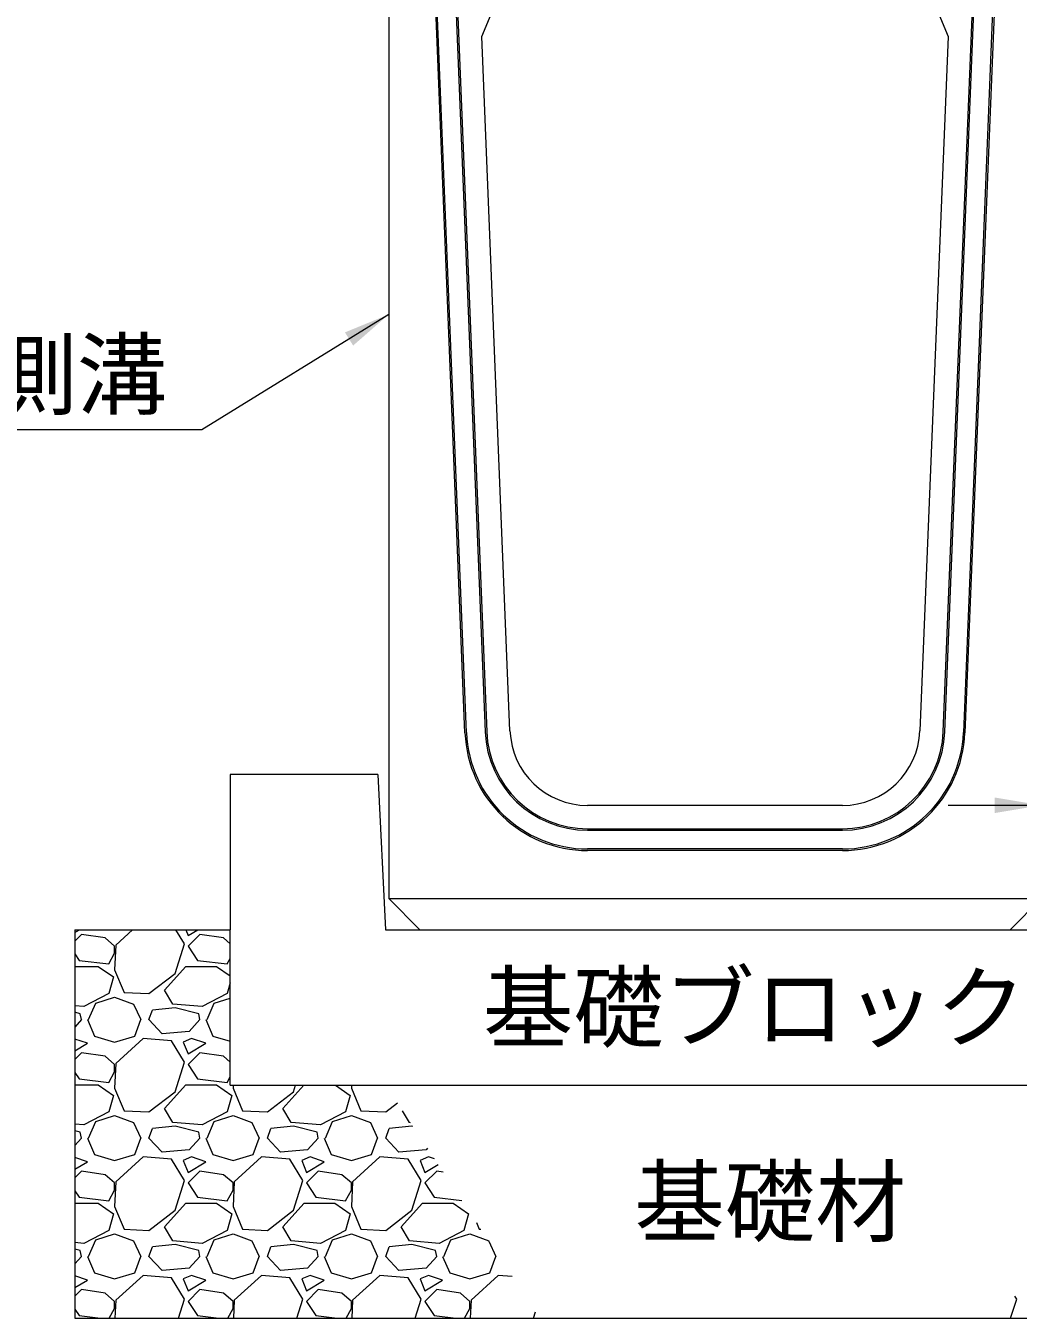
# Model space of a CAD drawing. Units: millimetres at full size; details may follow other scales. Extents: x 187207 to 255567, y 882048 to 905686.
# Drawn here: x 210516 to 211155, y 889940 to 890772 of the extents above; entities that cross this region are included whole.
import ezdxf
from ezdxf.enums import TextEntityAlignment as Align

# ---------------------------------------------------------------- set-up
doc = ezdxf.new("R2010")
doc.units = ezdxf.units.MM
doc.header["$LTSCALE"] = 20
for name, color, linetype, lineweight in [('基礎ブロック', 2, 'Continuous', 13), ('基礎材', 7, 'Continuous', 15), ('寸法線', 7, 'Continuous', 13), ('引出線', 4, 'Continuous', 13), ('箱型U字側溝', 2, 'Continuous', 9), ('ﾊｯﾁﾝｸﾞ', 7, 'Continuous', 5)]:
    doc.layers.add(name, color=color, linetype=linetype, lineweight=lineweight)
doc.layers.add('文字', color=7, linetype='Continuous')
doc.styles.add('ＭＳ ゴシック', font='')
doc.styles.get('ＭＳ ゴシック').set_extended_font_data('MS Gothic')

# ---------------------------------------------------------------- blocks, each defined once
blk = doc.blocks.new('filled_arrow')
at = {"color": 0, "linetype": 'Continuous', "lineweight": -2}
blk.add_solid([(7.5, 1.25), (0, 0), (7.5, -1.25)], dxfattribs=at)

msp = doc.modelspace()

# ---------------------------------------------------------------- linework, layer by layer
at = {"layer": '基礎ブロック'}
for p, q in [((210742.37, 890290.37), (210647.37, 890290.37)), ((210647.37, 890290.37), (210647.37, 890190.37)), ((210742.37, 890290.37), (210747.37, 890190.37)), ((210647.37, 890090.37), (210647.37, 890190.37)), ((210747.37, 890190.37), (211242.37, 890190.37)), ((210647.37, 890090.37), (211342.37, 890090.37))]:
    msp.add_line(p, q, dxfattribs=at)
at = {"layer": '基礎材'}
for p, q in [((210547.37, 890190.37), (210547.37, 889940.37)), ((210547.37, 890190.37), (210647.37, 890190.37)), ((210547.37, 889940.37), (211442.37, 889940.37))]:
    msp.add_line(p, q, dxfattribs=at)
at = {"layer": '寸法線'}
msp.add_line((211109.37, 890270.48), (211299.37, 890270.48), dxfattribs=at)
at = {"layer": '引出線'}
msp.add_lwpolyline([(210749.37, 890586.37), (210629.16, 890512.09), (210289.16, 890512.09)], dxfattribs=at)
at = {"layer": '箱型U字側溝'}
for p, q in [((210790.73, 890830.37), (210811.45, 890317.71)), ((211141.06, 890831.37), (211120.29, 890317.18)), ((210877.39, 890255.37), (211041.35, 890255.37)), ((210877.39, 890254.37), (211041.35, 890254.37)), ((211041.35, 890242.37), (210877.39, 890242.37)), ((211041.35, 890241.37), (210877.39, 890241.37)), ((210749.37, 890210.37), (211169.37, 890210.37))]:
    msp.add_line(p, q, dxfattribs=at)
at = {"layer": '箱型U字側溝', "lineweight": 13}
for p, q in [((210827.43, 890318.35), (210809.37, 890765.37)), ((211041.35, 890270.37), (210877.39, 890270.37))]:
    msp.add_line(p, q, dxfattribs=at)
msp.add_lwpolyline([(210809.37, 890765.37), (210836.37, 890830.37), (210834.37, 890870.37), (210798.37, 890890.37), (210794.37, 890965.37), (210752.37, 890965.37), (210749.37, 890962.37), (210749.37, 890210.37), (210769.37, 890190.37), (211149.37, 890190.37), (211169.37, 890210.37), (211169.37, 890962.37), (211166.37, 890965.37), (211124.37, 890965.37), (211120.37, 890890.37), (211084.37, 890870.37), (211082.37, 890830.37), (211109.37, 890765.37), (211091.31, 890318.35)], dxfattribs=at)
at = {"layer": '箱型U字側溝'}
for points in [[(210798.46, 890317.18), (210777.68, 890831.37), (210791.69, 890831.37), (210812.45, 890317.75)], [(210799.46, 890317.22), (210778.72, 890830.37), (210790.73, 890830.37)], [(211106.3, 890317.75), (211127.05, 890831.37), (211141.06, 890831.37)], [(211107.3, 890317.71), (211128.01, 890830.37), (211140.02, 890830.37), (211119.29, 890317.22)]]:
    msp.add_lwpolyline(points, dxfattribs=at)
for centre, radius, start, end in [((210877.39, 890320.37), 79, 182.31372, 270), ((210877.39, 890320.37), 78, 182.31372, 270), ((210877.39, 890320.37), 66, 182.31372, 270), ((210877.39, 890320.37), 65, 182.31372, 270), ((211041.35, 890320.37), 65, 270, 357.68628), ((211041.35, 890320.37), 66, 270, 357.68628), ((211041.35, 890320.37), 78, 270, 357.68628), ((211041.35, 890320.37), 79, 270, 357.68628)]:
    msp.add_arc(centre, radius, start, end, dxfattribs=at)
at = {"layer": '箱型U字側溝', "lineweight": 13}
for centre, start, end in [((210877.39, 890320.37), 182.31372, 270), ((211041.35, 890320.37), 270, 357.68628)]:
    msp.add_arc(centre, 50, start, end, dxfattribs=at)
at = {"layer": 'ﾊｯﾁﾝｸﾞ'}
for p, q in [((210547.35, 890188.61), (210550.28, 890190.37)), ((210551.65, 890187.39), (210547.35, 890183.08)), ((210566.89, 890185.1), (210551.65, 890187.39)), ((210584.53, 890190.37), (210573.75, 890180.53)), ((210617.95, 890181.29), (210612.4, 890190.37)), ((210618.74, 890190.37), (210620.23, 890186.62)), ((210620.23, 890186.62), (210626.48, 890190.37)), ((210627.85, 890187.39), (210620.23, 890179.77)), ((210643.09, 890185.1), (210627.85, 890187.39)), ((210572.99, 890179.77), (210566.89, 890185.1)), ((210573.75, 890180.53), (210572.99, 890164.53)), ((210572.99, 890175.19), (210572.99, 890179.77)), ((210611.85, 890162.24), (210617.95, 890181.29)), ((210620.23, 890179.77), (210626.33, 890170.62)), ((210647.35, 890181.38), (210643.09, 890185.1)), ((210547.35, 890174.79), (210550.13, 890170.62)), ((210550.13, 890170.62), (210569.18, 890168.34)), ((210569.18, 890168.34), (210572.99, 890175.19)), ((210626.33, 890170.62), (210645.38, 890168.34)), ((210645.38, 890168.34), (210647.35, 890171.88)), ((210547.35, 890166.81), (210562.32, 890166.81)), ((210562.32, 890166.81), (210572.23, 890159.95)), ((210572.99, 890164.53), (210579.09, 890150.05)), ((210595.09, 890149.29), (210611.85, 890162.24)), ((210604.99, 890151.57), (210618.71, 890166.81)), ((210618.71, 890166.81), (210638.52, 890166.81)), ((210638.52, 890166.81), (210647.35, 890160.7)), ((210572.23, 890159.95), (210569.18, 890149.29)), ((210647.35, 890156.18), (210645.38, 890149.29)), ((210569.18, 890149.29), (210553.18, 890140.9)), ((210560.8, 890143.19), (210572.99, 890147)), ((210572.99, 890147), (210585.18, 890142.43)), ((210579.09, 890150.05), (210595.09, 890149.29)), ((210610.33, 890142.43), (210604.99, 890151.57)), ((210645.38, 890149.29), (210629.38, 890140.9)), ((210637, 890143.19), (210647.35, 890146.42)), ((210553.18, 890140.9), (210547.35, 890141.37)), ((210550.89, 890136.33), (210547.35, 890137.22)), ((210551.65, 890132.52), (210550.89, 890136.33)), ((210556.23, 890132.52), (210560.8, 890143.19)), ((210585.18, 890142.43), (210589.75, 890132.52)), ((210595.09, 890132.52), (210597.37, 890138.62)), ((210611.85, 890140.14), (210597.37, 890138.62)), ((210629.38, 890140.9), (210610.33, 890142.43)), ((210627.09, 890136.33), (210611.85, 890140.14)), ((210627.85, 890132.52), (210627.09, 890136.33)), ((210632.43, 890132.52), (210637, 890143.19)), ((210551.65, 890132.52), (210547.36, 890127.75)), ((210555.46, 890132.52), (210560.04, 890121.85)), ((210585.94, 890121.85), (210589.75, 890132.52)), ((210603.47, 890123.38), (210595.09, 890132.52)), ((210627.85, 890132.52), (210621, 890124.9)), ((210631.66, 890132.52), (210636.24, 890121.85)), ((210555.46, 890117.28), (210547.36, 890119.98)), ((210560.04, 890121.85), (210572.99, 890118.04)), ((210572.99, 890118.04), (210585.94, 890121.85)), ((210591.28, 890120.33), (210573.75, 890104.33)), ((210609.57, 890118.81), (210591.28, 890120.33)), ((210621, 890124.9), (210603.47, 890123.38)), ((210622.52, 890120.33), (210617.19, 890118.04)), ((210631.66, 890117.28), (210622.52, 890120.33)), ((210636.24, 890121.85), (210647.35, 890118.59)), ((210547.36, 890112.42), (210555.46, 890117.28)), ((210551.65, 890111.19), (210547.36, 890106.89)), ((210566.89, 890108.9), (210551.65, 890111.19)), ((210617.95, 890105.09), (210609.57, 890118.81)), ((210617.19, 890118.04), (210620.23, 890110.42)), ((210620.23, 890110.42), (210631.66, 890117.28)), ((210627.85, 890111.19), (210620.23, 890103.57)), ((210643.09, 890108.9), (210627.85, 890111.19)), ((210572.99, 890103.57), (210566.89, 890108.9)), ((210573.75, 890104.33), (210572.99, 890088.33)), ((210572.99, 890098.99), (210572.99, 890103.57)), ((210611.85, 890086.04), (210617.95, 890105.09)), ((210620.23, 890103.57), (210626.33, 890094.42)), ((210647.35, 890105.18), (210643.09, 890108.9)), ((210547.36, 890098.58), (210550.13, 890094.42)), ((210550.13, 890094.42), (210569.18, 890092.14)), ((210569.18, 890092.14), (210572.99, 890098.99)), ((210626.33, 890094.42), (210645.38, 890092.14)), ((210645.38, 890092.14), (210647.35, 890095.68)), ((210547.36, 890090.61), (210562.32, 890090.61)), ((210562.32, 890090.61), (210572.23, 890083.75)), ((210572.99, 890088.33), (210579.09, 890073.85)), ((210595.09, 890073.09), (210611.85, 890086.04)), ((210604.99, 890075.37), (210618.71, 890090.61)), ((210618.71, 890090.61), (210638.52, 890090.61)), ((210638.52, 890090.61), (210648.43, 890083.75)), ((210649.29, 890090.37), (210649.19, 890088.33)), ((210649.19, 890088.33), (210655.29, 890073.85)), ((210671.29, 890073.09), (210688.05, 890086.04)), ((210681.19, 890075.37), (210694.69, 890090.37)), ((210688.05, 890086.04), (210689.44, 890090.37)), ((210715.07, 890090.37), (210724.63, 890083.75)), ((210725.49, 890090.37), (210725.39, 890088.33)), ((210725.39, 890088.33), (210731.49, 890073.85)), ((210572.23, 890083.75), (210569.18, 890073.09)), ((210648.43, 890083.75), (210645.38, 890073.09)), ((210724.63, 890083.75), (210721.58, 890073.09)), ((210747.49, 890073.09), (210754.96, 890078.86)), ((210569.18, 890073.09), (210553.18, 890064.7)), ((210560.8, 890066.99), (210572.99, 890070.8)), ((210572.99, 890070.8), (210585.18, 890066.23)), ((210579.09, 890073.85), (210595.09, 890073.09)), ((210610.33, 890066.23), (210604.99, 890075.37)), ((210645.38, 890073.09), (210629.38, 890064.7)), ((210637, 890066.99), (210649.19, 890070.8)), ((210649.19, 890070.8), (210661.38, 890066.23)), ((210655.29, 890073.85), (210671.29, 890073.09)), ((210686.53, 890066.23), (210681.19, 890075.37)), ((210721.58, 890073.09), (210705.58, 890064.7)), ((210713.2, 890066.99), (210725.39, 890070.8)), ((210725.39, 890070.8), (210737.58, 890066.23)), ((210731.49, 890073.85), (210747.49, 890073.09)), ((210762.73, 890066.23), (210758.28, 890073.85)), ((210553.18, 890064.7), (210547.36, 890065.17)), ((210556.23, 890056.32), (210560.8, 890066.99)), ((210585.18, 890066.23), (210589.75, 890056.32)), ((210595.09, 890056.32), (210597.37, 890062.42)), ((210611.85, 890063.94), (210597.37, 890062.42)), ((210629.38, 890064.7), (210610.33, 890066.23)), ((210627.09, 890060.13), (210611.85, 890063.94)), ((210632.43, 890056.32), (210637, 890066.99)), ((210661.38, 890066.23), (210665.95, 890056.32)), ((210671.29, 890056.32), (210673.57, 890062.42)), ((210688.05, 890063.94), (210673.57, 890062.42)), ((210705.58, 890064.7), (210686.53, 890066.23)), ((210703.29, 890060.13), (210688.05, 890063.94)), ((210708.63, 890056.32), (210713.2, 890066.99)), ((210737.58, 890066.23), (210742.15, 890056.32)), ((210747.49, 890056.32), (210749.77, 890062.42)), ((210764.25, 890063.94), (210749.77, 890062.42)), ((210763.36, 890066.18), (210762.73, 890066.23)), ((210764.96, 890063.77), (210764.25, 890063.94)), ((210550.89, 890060.13), (210547.36, 890061.01)), ((210551.65, 890056.32), (210547.36, 890051.55)), ((210551.65, 890056.32), (210550.89, 890060.13)), ((210555.46, 890056.32), (210560.04, 890045.65)), ((210585.94, 890045.65), (210589.75, 890056.32)), ((210603.47, 890047.18), (210595.09, 890056.32)), ((210627.85, 890056.32), (210621, 890048.7)), ((210627.85, 890056.32), (210627.09, 890060.13)), ((210631.66, 890056.32), (210636.24, 890045.65)), ((210662.14, 890045.65), (210665.95, 890056.32)), ((210679.67, 890047.18), (210671.29, 890056.32)), ((210704.05, 890056.32), (210697.2, 890048.7)), ((210704.05, 890056.32), (210703.29, 890060.13)), ((210707.86, 890056.32), (210712.44, 890045.65)), ((210738.34, 890045.65), (210742.15, 890056.32)), ((210755.87, 890047.18), (210747.49, 890056.32)), ((210560.04, 890045.65), (210572.99, 890041.84)), ((210572.99, 890041.84), (210585.94, 890045.65)), ((210621, 890048.7), (210603.47, 890047.18)), ((210636.24, 890045.65), (210649.19, 890041.84)), ((210649.19, 890041.84), (210662.14, 890045.65)), ((210697.2, 890048.7), (210679.67, 890047.18)), ((210712.44, 890045.65), (210725.39, 890041.84)), ((210725.39, 890041.84), (210738.34, 890045.65)), ((210773.4, 890048.7), (210755.87, 890047.18)), ((210774.28, 890049.68), (210773.4, 890048.7)), ((210555.46, 890041.08), (210547.36, 890043.78)), ((210547.36, 890036.22), (210555.46, 890041.08)), ((210591.28, 890044.13), (210573.75, 890028.13)), ((210609.57, 890042.61), (210591.28, 890044.13)), ((210617.95, 890028.89), (210609.57, 890042.61)), ((210622.52, 890044.13), (210617.19, 890041.84)), ((210617.19, 890041.84), (210620.23, 890034.22)), ((210620.23, 890034.22), (210631.66, 890041.08)), ((210631.66, 890041.08), (210622.52, 890044.13)), ((210667.48, 890044.13), (210649.95, 890028.13)), ((210685.77, 890042.61), (210667.48, 890044.13)), ((210694.15, 890028.89), (210685.77, 890042.61)), ((210698.72, 890044.13), (210693.39, 890041.84)), ((210693.39, 890041.84), (210696.43, 890034.22)), ((210696.43, 890034.22), (210707.86, 890041.08)), ((210707.86, 890041.08), (210698.72, 890044.13)), ((210743.68, 890044.13), (210726.15, 890028.13)), ((210761.97, 890042.61), (210743.68, 890044.13)), ((210770.35, 890028.89), (210761.97, 890042.61)), ((210774.92, 890044.13), (210769.59, 890041.84)), ((210769.59, 890041.84), (210772.63, 890034.22)), ((210772.63, 890034.22), (210781.13, 890039.32)), ((210778.81, 890042.83), (210774.92, 890044.13)), ((210551.65, 890034.99), (210547.37, 890030.7)), ((210566.89, 890032.7), (210551.65, 890034.99)), ((210572.99, 890027.37), (210566.89, 890032.7)), ((210573.75, 890028.13), (210572.99, 890012.13)), ((210611.85, 890009.84), (210617.95, 890028.89)), ((210627.85, 890034.99), (210620.23, 890027.37)), ((210643.09, 890032.7), (210627.85, 890034.99)), ((210649.19, 890027.37), (210643.09, 890032.7)), ((210649.95, 890028.13), (210649.19, 890012.13)), ((210688.05, 890009.84), (210694.15, 890028.89)), ((210704.05, 890034.99), (210696.43, 890027.37)), ((210719.29, 890032.7), (210704.05, 890034.99)), ((210725.39, 890027.37), (210719.29, 890032.7)), ((210726.15, 890028.13), (210725.39, 890012.13)), ((210764.25, 890009.84), (210770.35, 890028.89)), ((210780.25, 890034.99), (210772.63, 890027.37)), ((210784.41, 890034.36), (210780.25, 890034.99)), ((210547.37, 890022.37), (210550.13, 890018.22)), ((210569.18, 890015.94), (210572.99, 890022.79)), ((210572.99, 890022.79), (210572.99, 890027.37)), ((210620.23, 890027.37), (210626.33, 890018.22)), ((210645.38, 890015.94), (210649.19, 890022.79)), ((210649.19, 890022.79), (210649.19, 890027.37)), ((210696.43, 890027.37), (210702.53, 890018.22)), ((210721.58, 890015.94), (210725.39, 890022.79)), ((210725.39, 890022.79), (210725.39, 890027.37)), ((210772.63, 890027.37), (210778.73, 890018.22)), ((210547.37, 890014.41), (210562.32, 890014.41)), ((210550.13, 890018.22), (210569.18, 890015.94)), ((210562.32, 890014.41), (210572.23, 890007.55)), ((210572.99, 890012.13), (210579.09, 889997.65)), ((210604.99, 889999.17), (210618.71, 890014.41)), ((210618.71, 890014.41), (210638.52, 890014.41)), ((210626.33, 890018.22), (210645.38, 890015.94)), ((210638.52, 890014.41), (210648.43, 890007.55)), ((210649.19, 890012.13), (210655.29, 889997.65)), ((210681.19, 889999.17), (210694.91, 890014.41)), ((210694.91, 890014.41), (210714.72, 890014.41)), ((210702.53, 890018.22), (210721.58, 890015.94)), ((210714.72, 890014.41), (210724.63, 890007.55)), ((210725.39, 890012.13), (210731.49, 889997.65)), ((210757.39, 889999.17), (210771.11, 890014.41)), ((210771.11, 890014.41), (210790.92, 890014.41)), ((210778.73, 890018.22), (210796.51, 890016.09)), ((210790.92, 890014.41), (210800.83, 890007.55)), ((210572.23, 890007.55), (210569.18, 889996.89)), ((210595.09, 889996.89), (210611.85, 890009.84)), ((210648.43, 890007.55), (210645.38, 889996.89)), ((210671.29, 889996.89), (210688.05, 890009.84)), ((210724.63, 890007.55), (210721.58, 889996.89)), ((210747.49, 889996.89), (210764.25, 890009.84)), ((210800.83, 890007.55), (210797.78, 889996.89)), ((210569.18, 889996.89), (210553.18, 889988.5)), ((210560.8, 889990.79), (210572.99, 889994.6)), ((210572.99, 889994.6), (210585.18, 889990.03)), ((210579.09, 889997.65), (210595.09, 889996.89)), ((210610.33, 889990.03), (210604.99, 889999.17)), ((210645.38, 889996.89), (210629.38, 889988.5)), ((210637, 889990.79), (210649.19, 889994.6)), ((210649.19, 889994.6), (210661.38, 889990.03)), ((210655.29, 889997.65), (210671.29, 889996.89)), ((210686.53, 889990.03), (210681.19, 889999.17)), ((210721.58, 889996.89), (210705.58, 889988.5)), ((210713.2, 889990.79), (210725.39, 889994.6)), ((210725.39, 889994.6), (210737.58, 889990.03)), ((210731.49, 889997.65), (210747.49, 889996.89)), ((210762.73, 889990.03), (210757.39, 889999.17)), ((210797.78, 889996.89), (210781.78, 889988.5)), ((210789.4, 889990.79), (210801.59, 889994.6)), ((210801.59, 889994.6), (210813.74, 889990.04)), ((210805.89, 890001.9), (210807.69, 889997.65)), ((210807.69, 889997.65), (210808.74, 889997.6)), ((210553.18, 889988.5), (210547.37, 889988.97)), ((210556.23, 889980.12), (210560.8, 889990.79)), ((210585.18, 889990.03), (210589.75, 889980.12)), ((210611.85, 889987.74), (210597.37, 889986.22)), ((210629.38, 889988.5), (210610.33, 889990.03)), ((210627.09, 889983.93), (210611.85, 889987.74)), ((210632.43, 889980.12), (210637, 889990.79)), ((210661.38, 889990.03), (210665.95, 889980.12)), ((210688.05, 889987.74), (210673.57, 889986.22)), ((210705.58, 889988.5), (210686.53, 889990.03)), ((210703.29, 889983.93), (210688.05, 889987.74)), ((210708.63, 889980.12), (210713.2, 889990.79)), ((210737.58, 889990.03), (210742.15, 889980.12)), ((210764.25, 889987.74), (210749.77, 889986.22)), ((210781.78, 889988.5), (210762.73, 889990.03)), ((210779.49, 889983.93), (210764.25, 889987.74)), ((210784.83, 889980.12), (210789.4, 889990.79)), ((210813.85, 889989.88), (210818.35, 889980.12)), ((210550.89, 889983.93), (210547.37, 889984.81)), ((210551.65, 889980.12), (210547.37, 889975.36)), ((210551.65, 889980.12), (210550.89, 889983.93)), ((210555.46, 889980.12), (210560.04, 889969.45)), ((210585.94, 889969.45), (210589.75, 889980.12)), ((210595.09, 889980.12), (210597.37, 889986.22)), ((210603.47, 889970.98), (210595.09, 889980.12)), ((210627.85, 889980.12), (210621, 889972.5)), ((210627.85, 889980.12), (210627.09, 889983.93)), ((210631.66, 889980.12), (210636.24, 889969.45)), ((210662.14, 889969.45), (210665.95, 889980.12)), ((210671.29, 889980.12), (210673.57, 889986.22)), ((210679.67, 889970.98), (210671.29, 889980.12)), ((210704.05, 889980.12), (210697.2, 889972.5)), ((210704.05, 889980.12), (210703.29, 889983.93)), ((210707.86, 889980.12), (210712.44, 889969.45)), ((210738.34, 889969.45), (210742.15, 889980.12)), ((210747.49, 889980.12), (210749.77, 889986.22)), ((210755.87, 889970.98), (210747.49, 889980.12)), ((210780.25, 889980.12), (210773.4, 889972.5)), ((210780.25, 889980.12), (210779.49, 889983.93)), ((210784.06, 889980.12), (210788.64, 889969.45)), ((210814.54, 889969.45), (210818.35, 889980.12)), ((210621, 889972.5), (210603.47, 889970.98)), ((210697.2, 889972.5), (210679.67, 889970.98)), ((210773.4, 889972.5), (210755.87, 889970.98)), ((210555.46, 889964.88), (210547.37, 889967.58)), ((210547.37, 889960.03), (210555.46, 889964.88)), ((210560.04, 889969.45), (210572.99, 889965.64)), ((210572.99, 889965.64), (210585.94, 889969.45)), ((210591.28, 889967.93), (210573.75, 889951.93)), ((210609.57, 889966.41), (210591.28, 889967.93)), ((210617.95, 889952.69), (210609.57, 889966.41)), ((210622.52, 889967.93), (210617.19, 889965.64)), ((210617.19, 889965.64), (210620.23, 889958.02)), ((210620.23, 889958.02), (210631.66, 889964.88)), ((210631.66, 889964.88), (210622.52, 889967.93)), ((210636.24, 889969.45), (210649.19, 889965.64)), ((210649.19, 889965.64), (210662.14, 889969.45)), ((210667.48, 889967.93), (210649.95, 889951.93)), ((210685.77, 889966.41), (210667.48, 889967.93)), ((210694.15, 889952.69), (210685.77, 889966.41)), ((210698.72, 889967.93), (210693.39, 889965.64)), ((210693.39, 889965.64), (210696.43, 889958.02)), ((210696.43, 889958.02), (210707.86, 889964.88)), ((210707.86, 889964.88), (210698.72, 889967.93)), ((210712.44, 889969.45), (210725.39, 889965.64)), ((210725.39, 889965.64), (210738.34, 889969.45)), ((210743.68, 889967.93), (210726.15, 889951.93)), ((210761.97, 889966.41), (210743.68, 889967.93)), ((210770.35, 889952.69), (210761.97, 889966.41)), ((210774.92, 889967.93), (210769.59, 889965.64)), ((210769.59, 889965.64), (210772.63, 889958.02)), ((210772.63, 889958.02), (210784.06, 889964.88)), ((210784.06, 889964.88), (210774.92, 889967.93)), ((210788.64, 889969.45), (210801.59, 889965.64)), ((210801.59, 889965.64), (210814.54, 889969.45)), ((210819.88, 889967.93), (210802.35, 889951.93)), ((210828.87, 889967.18), (210819.88, 889967.93)), ((210551.65, 889958.79), (210547.37, 889954.5)), ((210566.89, 889956.5), (210551.65, 889958.79)), ((210572.99, 889951.17), (210566.89, 889956.5)), ((210627.85, 889958.79), (210620.23, 889951.17)), ((210643.09, 889956.5), (210627.85, 889958.79)), ((210649.19, 889951.17), (210643.09, 889956.5)), ((210704.05, 889958.79), (210696.43, 889951.17)), ((210719.29, 889956.5), (210704.05, 889958.79)), ((210725.39, 889951.17), (210719.29, 889956.5)), ((210780.25, 889958.79), (210772.63, 889951.17)), ((210795.49, 889956.5), (210780.25, 889958.79)), ((210801.59, 889951.17), (210795.49, 889956.5)), ((211153.57, 889952.69), (211152.47, 889954.49)), ((210547.37, 889946.16), (210550.13, 889942.02)), ((210569.53, 889940.37), (210572.99, 889946.59)), ((210572.99, 889946.59), (210572.99, 889951.17)), ((210573.75, 889951.93), (210573.2, 889940.37)), ((210614.01, 889940.37), (210617.95, 889952.69)), ((210620.23, 889951.17), (210626.33, 889942.02)), ((210645.73, 889940.37), (210649.19, 889946.59)), ((210649.19, 889946.59), (210649.19, 889951.17)), ((210649.95, 889951.93), (210649.4, 889940.37)), ((210690.21, 889940.37), (210694.15, 889952.69)), ((210696.43, 889951.17), (210702.53, 889942.02)), ((210721.93, 889940.37), (210725.39, 889946.59)), ((210725.39, 889946.59), (210725.39, 889951.17)), ((210726.15, 889951.93), (210725.6, 889940.37)), ((210766.41, 889940.37), (210770.35, 889952.69)), ((210772.63, 889951.17), (210778.73, 889942.02)), ((210798.13, 889940.37), (210801.59, 889946.59)), ((210801.59, 889946.59), (210801.59, 889951.17)), ((210802.35, 889951.93), (210801.8, 889940.37)), ((211149.63, 889940.37), (211153.57, 889952.69)), ((210550.13, 889942.02), (210563.89, 889940.37)), ((210626.33, 889942.02), (210640.09, 889940.37)), ((210702.53, 889942.02), (210716.29, 889940.37)), ((210778.73, 889942.02), (210792.49, 889940.37)), ((210842.61, 889940.37), (210843.91, 889944.45))]:
    msp.add_line(p, q, dxfattribs=at)

# ---------------------------------------------------------------- block references
at = {"layer": '寸法線', "xscale": 4, "yscale": 4, "rotation": 180}
msp.add_blockref('filled_arrow', (211169.37, 890270.48), dxfattribs=at)
at = {"layer": '引出線', "xscale": 4, "yscale": 4, "rotation": 211.7}
msp.add_blockref('filled_arrow', (210749.37, 890586.37), dxfattribs=at)

# ---------------------------------------------------------------- texts
at = {"layer": '寸法線', "style": 'ＭＳ ゴシック'}
msp.add_text('基礎材', height=42.72, dxfattribs=at).set_placement((210994.87, 890015.37), align=Align.MIDDLE_CENTER)
at = {"layer": '引出線', "style": 'ＭＳ ゴシック'}
msp.add_text('箱型U字側溝', height=42.72, dxfattribs=at).set_placement((210446.66, 890569.06), align=Align.TOP_CENTER)
at = {"layer": '文字', "style": 'ＭＳ ゴシック'}
msp.add_text('基礎ブロック', height=42.72, dxfattribs=at).set_placement((210984.85, 890140.37), align=Align.MIDDLE_CENTER)

doc.saveas('drawing.dxf')
